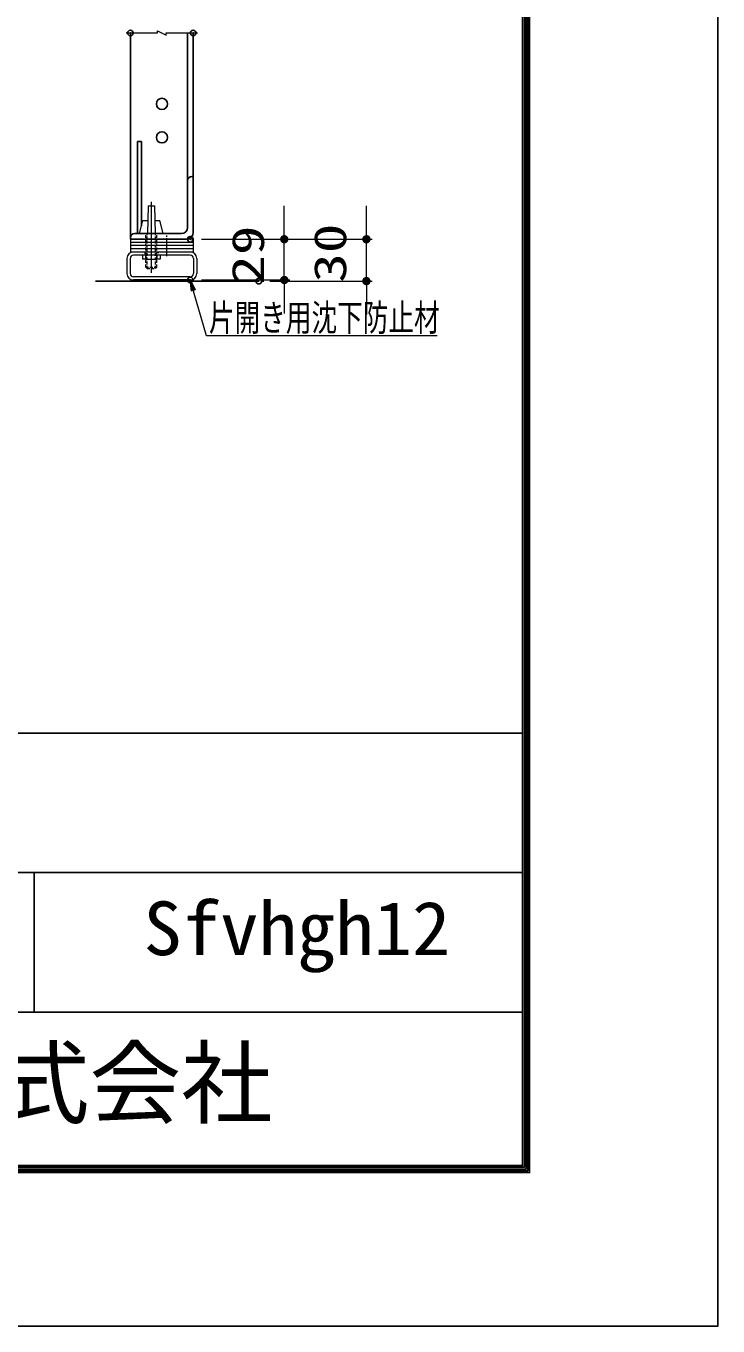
# Model space of a CAD drawing. Units: millimetres, scale not verified. Extents: x -5250 to 5250, y -3712 to 3712.
# Drawn here: x 4011 to 5250, y -3712 to -1383 of the extents above; entities that cross this region are included whole.
import ezdxf
from ezdxf.enums import TextEntityAlignment as Align

# ---------------------------------------------------------------- set-up
doc = ezdxf.new("R2010")
doc.units = ezdxf.units.MM
doc.header["$LTSCALE"] = 20
doc.header["$PDMODE"] = 32
doc.header["$PDSIZE"] = 10
for name, pattern in [('USER1', [50.8, 31.75, -6.35, 6.35, -6.35]), ('USER2', [0.375, 0.25, -0.125]), ('USER4', [1.125, 0.75, -0.125, 0.125, -0.125])]:
    doc.linetypes.add(name, pattern=pattern)
for name, color, linetype, lineweight in [('0-0_D-TTL', 7, 'Continuous', 25), ('0-2_D-STR-TXT', 7, 'Continuous', 13), ('0-3_D-STR1', 1, 'Continuous', 25), ('0-4_D-STR3', 3, 'Continuous', 13), ('0-5_D-BMK', 2, 'Continuous', 13), ('0-6_D-STR-DIM', 7, 'Continuous', 13), ('0-7_0', 7, 'Continuous', 25), ('0-9_D-BGD', 7, 'Continuous', 25)]:
    doc.layers.add(name, color=color, linetype=linetype, lineweight=lineweight)
doc.layers.add('0-1_D-TTL-TXT', color=7, linetype='Continuous')
doc.layers.add('0-8_Defpoints', color=7, linetype='Continuous')
doc.styles.add('ＭＳ ゴシック', font='')
doc.styles.get('ＭＳ ゴシック').set_extended_font_data('MS Gothic')

# ---------------------------------------------------------------- blocks, each defined once
blk = doc.blocks.new('_DotSmall')
at = {"layer": '0-7_0'}
for points in [[(0, 0), (-2.5, 0), (-2.48, 0.313)], [(0, 0), (-2.48, -0.313), (-2.5, 0)], [(0, 0), (-2.48, 0.313), (-2.421, 0.622)], [(0, 0), (-2.421, -0.622), (-2.48, -0.313)], [(0, 0), (-2.421, 0.622), (-2.324, 0.92)], [(0, 0), (-2.324, -0.92), (-2.421, -0.622)], [(0, 0), (-2.324, 0.92), (-2.191, 1.204)], [(0, 0), (-2.191, -1.204), (-2.324, -0.92)], [(0, 0), (-2.191, 1.204), (-2.023, 1.469)], [(0, 0), (-2.023, -1.469), (-2.191, -1.204)], [(0, 0), (-2.023, 1.469), (-1.822, 1.711)], [(0, 0), (-1.822, -1.711), (-2.023, -1.469)], [(0, 0), (-1.822, 1.711), (-1.594, 1.926)], [(0, 0), (-1.594, -1.926), (-1.822, -1.711)], [(0, 0), (-1.594, 1.926), (-1.34, 2.111)], [(0, 0), (-1.34, -2.111), (-1.594, -1.926)], [(0, 0), (-1.34, 2.111), (-1.064, 2.262)], [(0, 0), (-1.064, -2.262), (-1.34, -2.111)], [(0, 0), (-1.064, 2.262), (-0.773, 2.378)], [(0, 0), (-0.773, -2.378), (-1.064, -2.262)], [(0, 0), (-0.773, 2.378), (-0.468, 2.456)], [(0, 0), (-0.468, -2.456), (-0.773, -2.378)], [(0, 0), (-0.468, 2.456), (-0.157, 2.495)], [(0, 0), (-0.157, -2.495), (-0.468, -2.456)], [(0, 0), (-0.157, 2.495), (0.157, 2.495)], [(0, 0), (0.157, -2.495), (-0.157, -2.495)], [(0, 0), (0.157, 2.495), (0.468, 2.456)], [(0, 0), (0.468, 2.456), (0.773, 2.378)], [(0, 0), (0.773, 2.378), (1.064, 2.262)], [(0, 0), (1.064, 2.262), (1.34, 2.111)], [(0, 0), (1.34, 2.111), (1.594, 1.926)], [(0, 0), (1.594, 1.926), (1.822, 1.711)], [(0, 0), (1.822, 1.711), (2.023, 1.469)], [(0, 0), (2.023, 1.469), (2.191, 1.204)], [(0, 0), (2.191, 1.204), (2.324, 0.92)], [(0, 0), (2.324, 0.92), (2.421, 0.622)], [(0, 0), (2.421, 0.622), (2.48, 0.313)], [(0, 0), (2.48, 0.313), (2.5, 0)], [(0, 0), (0.468, -2.456), (0.157, -2.495)], [(0, 0), (0.773, -2.378), (0.468, -2.456)], [(0, 0), (1.064, -2.262), (0.773, -2.378)], [(0, 0), (1.34, -2.111), (1.064, -2.262)], [(0, 0), (1.594, -1.926), (1.34, -2.111)], [(0, 0), (1.822, -1.711), (1.594, -1.926)], [(0, 0), (2.023, -1.469), (1.822, -1.711)], [(0, 0), (2.191, -1.204), (2.023, -1.469)], [(0, 0), (2.324, -0.92), (2.191, -1.204)], [(0, 0), (2.421, -0.622), (2.324, -0.92)], [(0, 0), (2.48, -0.313), (2.421, -0.622)], [(0, 0), (2.5, 0), (2.48, -0.313)]]:
    blk.add_solid(points, dxfattribs=at)
blk = doc.blocks.new('_Open')
at = {"layer": '0-7_0'}
blk.add_line((-20, 3.33), (0, 0), dxfattribs=at)
blk.add_lwpolyline([(-20, -3.33), (0, 0), (-20, 0)], dxfattribs=at)

msp = doc.modelspace()

# ---------------------------------------------------------------- linework, layer by layer
at = {"layer": '0-0_D-TTL'}
for p, q in [((2650.16, -2650), (4900.16, -2650)), ((2650.16, -2900), (4900.16, -2900)), ((4025.16, -2900), (4025.16, -3150)), ((2650.16, -3150), (4900.16, -3150))]:
    msp.add_line(p, q, dxfattribs=at)
at = {"layer": '0-0_D-TTL', "color": 2}
msp.add_lwpolyline([(-5249.84, 3712.5), (5250.16, 3712.5), (5250.16, -3712.5), (-5249.84, -3712.5)], close=True, dxfattribs=at)
at = {"layer": '0-0_D-TTL'}
for points in [[(-4912.34, 3437.5), (4912.66, 3437.5), (4912.66, -3437.5), (-4912.34, -3437.5)], [(-4909.21, 3434.37), (4909.54, 3434.37), (4909.54, -3434.37), (-4909.21, -3434.37)], [(-4906.09, 3431.25), (4906.41, 3431.25), (4906.41, -3431.25), (-4906.09, -3431.25)], [(-4902.96, 3428.12), (4903.29, 3428.12), (4903.29, -3428.12), (-4902.96, -3428.12)], [(-4899.84, 3425), (4900.16, 3425), (4900.16, -3425), (-4899.84, -3425)]]:
    msp.add_lwpolyline(points, close=True, dxfattribs=at)
at = {"layer": '0-2_D-STR-TXT'}
msp.add_lwpolyline([(4747.18, -1938), (4333.69, -1938), (4307.7, -1847.73)], dxfattribs=at)
at = {"layer": '0-3_D-STR1'}
for p, q in [((4197.68, -1395.51), (4197.68, -1762.62)), ((4300.18, -1660.12), (4300.18, -1395.51)), ((4310.18, -1652.62), (4310.18, -1395.51)), ((4210.18, -1590.12), (4210.18, -1755.12)), ((4210.18, -1590.12), (4217.68, -1590.12)), ((4217.68, -1590.12), (4217.68, -1740.87)), ((4310.18, -1652.62), (4307.68, -1652.62)), ((4310.18, -1652.62), (4310.18, -1752.62)), ((4300.18, -1660.12), (4300.18, -1743.87)), ((4197.68, -1762.62), (4197.68, -1765.12)), ((4297.68, -1765.12), (4197.68, -1765.12)), ((4288.93, -1755.12), (4205.18, -1755.12))]:
    msp.add_line(p, q, dxfattribs=at)
for centre in [(4254.12, -1522.62), (4254.12, -1582.62)]:
    msp.add_circle(centre, 10, dxfattribs=at)
for centre, radius, start, end in [((4307.68, -1660.12), 7.5, 90, 180), ((4288.93, -1743.87), 11.25, 270, 0), ((4205.18, -1762.62), 7.5, 90, 180), ((4297.68, -1752.62), 12.5, 270, 0)]:
    msp.add_arc(centre, radius, start, end, dxfattribs=at)
at = {"layer": '0-4_D-STR3', "linetype": 'USER1'}
msp.add_line((4235.18, -1825.12), (4235.18, -1698.24), dxfattribs=at)
at = {"layer": '0-4_D-STR3'}
for p, q in [((4229.55, -1705.12), (4228.3, -1755.12)), ((4213.93, -1755.12), (4220.18, -1731.37)), ((4220.18, -1731.37), (4228.9, -1731.37)), ((4241.46, -1731.37), (4250.18, -1731.37)), ((4256.43, -1755.12), (4250.18, -1731.37)), ((4310.18, -1765.12), (4197.68, -1765.12)), ((4197.68, -1765.12), (4197.68, -1770.87)), ((4213.93, -1755.12), (4256.43, -1755.12)), ((4310.18, -1765.12), (4310.18, -1770.87)), ((4310.18, -1770.87), (4197.68, -1770.87)), ((4197.68, -1770.87), (4197.68, -1776.62)), ((4310.18, -1770.87), (4197.68, -1770.87)), ((4310.18, -1776.62), (4197.68, -1776.62)), ((4197.68, -1776.62), (4197.68, -1782.37)), ((4310.18, -1776.62), (4197.68, -1776.62)), ((4310.18, -1782.37), (4197.68, -1782.37)), ((4310.18, -1782.37), (4197.68, -1782.37)), ((4197.68, -1782.37), (4197.68, -1788.12)), ((4310.18, -1788.12), (4197.68, -1788.12)), ((4304.93, -1788.12), (4202.93, -1788.12)), ((4310.18, -1770.87), (4310.18, -1776.62)), ((4310.18, -1776.62), (4310.18, -1782.37)), ((4310.18, -1782.37), (4310.18, -1788.12)), ((4191.43, -1799.62), (4191.43, -1826.62)), ((4197.18, -1799.62), (4197.18, -1826.62)), ((4304.93, -1793.87), (4202.93, -1793.87)), ((4219.43, -1794.37), (4219.43, -1800.62)), ((4225.18, -1800.62), (4219.43, -1800.62)), ((4225.18, -1793.87), (4225.18, -1800.62)), ((4225.18, -1800.62), (4245.18, -1800.62)), ((4245.18, -1793.87), (4245.18, -1800.62)), ((4250.93, -1800.62), (4245.18, -1800.62)), ((4250.93, -1794.37), (4250.93, -1800.62)), ((4310.68, -1799.62), (4310.68, -1826.62)), ((4316.43, -1799.62), (4316.43, -1826.62)), ((4304.93, -1832.37), (4202.93, -1832.37)), ((4304.93, -1838.12), (4202.93, -1838.12))]:
    msp.add_line(p, q, dxfattribs=at)
at = {"layer": '0-4_D-STR3', "linetype": 'USER2'}
for p, q in [((4225.18, -1815.12), (4225.18, -1755.12)), ((4227.68, -1817.62), (4227.68, -1755.12)), ((4242.68, -1817.62), (4242.68, -1755.12)), ((4245.18, -1815.12), (4245.18, -1755.12)), ((4225.18, -1815.12), (4245.18, -1815.12)), ((4227.68, -1817.62), (4225.18, -1815.12)), ((4242.68, -1817.62), (4245.18, -1815.12)), ((4227.68, -1817.62), (4242.68, -1817.62))]:
    msp.add_line(p, q, dxfattribs=at)
at = {"layer": '0-4_D-STR3', "linetype": 'USER4'}
for p, q in [((4262.68, -1778.37), (4262.68, -1757.62)), ((4262.68, -1784.12), (4262.68, -1763.37)), ((4262.68, -1789.87), (4262.68, -1769.12)), ((4262.68, -1795.62), (4262.68, -1774.87))]:
    msp.add_line(p, q, dxfattribs=at)
at = {"layer": '0-4_D-STR3'}
msp.add_lwpolyline([(4229.55, -1705.12), (4240.8, -1705.12), (4242.05, -1755.12)], dxfattribs=at)
for centre, radius, start, end in [((4202.93, -1799.62), 11.5, 90, 180), ((4304.93, -1799.62), 11.5, 0, 90), ((4202.93, -1799.62), 5.75, 90, 180), ((4218.93, -1794.37), 0.5, 0, 90), ((4251.43, -1794.37), 0.5, 90, 180), ((4304.93, -1799.62), 5.75, 0, 90), ((4202.93, -1826.62), 11.5, 180, 270), ((4202.93, -1826.62), 5.75, 180, 270), ((4304.93, -1826.62), 11.5, 270, 0), ((4304.93, -1826.62), 5.75, 270, 0)]:
    msp.add_arc(centre, radius, start, end, dxfattribs=at)
at = {"layer": '0-4_D-STR3', "linetype": 'USER2'}
for centre, start, end in [((4219.43, -1793.87), 0, 90), ((4250.93, -1793.87), 90, 180)]:
    msp.add_arc(centre, 5.75, start, end, dxfattribs=at)
at = {"layer": '0-5_D-BMK'}
for p, q in [((4190.09, -1395.51), (4246.43, -1395.51)), ((4246.43, -1391.76), (4261.43, -1399.26)), ((4246.43, -1395.51), (4246.43, -1391.76)), ((4261.43, -1395.51), (4317.91, -1395.51)), ((4261.43, -1399.26), (4261.43, -1395.51))]:
    msp.add_line(p, q, dxfattribs=at)
at = {"layer": '0-6_D-STR-DIM'}
for p, q in [((4473.27, -1765.12), (4473.27, -1705.12)), ((4620.44, -1765.12), (4620.44, -1705.12)), ((4324.93, -1765.12), (4630.44, -1765.12)), ((4324.93, -1765.12), (4483.27, -1765.12)), ((4473.27, -1838.12), (4473.27, -1765.12)), ((4620.44, -1840.12), (4620.44, -1765.12)), ((4324.93, -1838.12), (4483.27, -1838.12)), ((4447.61, -1840.12), (4630.44, -1840.12)), ((4473.27, -1838.12), (4473.27, -1898.12)), ((4620.44, -1840.12), (4620.44, -1900.12))]:
    msp.add_line(p, q, dxfattribs=at)
at = {"layer": '0-8_Defpoints'}
for p in [(4197.68, -1395.51), (4310.18, -1395.51), (4304.93, -1765.12), (4473.27, -1765.12), (4620.44, -1765.12), (4304.93, -1838.12), (4427.61, -1840.12)]:
    msp.add_point(p, dxfattribs=at)
at = {"layer": '0-9_D-BGD'}
msp.add_line((4135.43, -1840.12), (4427.61, -1840.12), dxfattribs=at)

# ---------------------------------------------------------------- block references
at = {"layer": '0-2_D-STR-TXT', "rotation": 106.06623}
msp.add_blockref('_Open', (4304.93, -1838.12), dxfattribs=at)
at = {"layer": '0-6_D-STR-DIM', "xscale": 3, "yscale": 3}
for p, rotation in [((4473.27, -1765.12), 270), ((4620.44, -1765.12), 270), ((4473.27, -1838.12), 90), ((4620.44, -1840.12), 90)]:
    msp.add_blockref('_DotSmall', p, dxfattribs=dict(at, rotation=rotation))

# ---------------------------------------------------------------- texts
at = {"layer": '0-1_D-TTL-TXT', "style": 'ＭＳ ゴシック', "width": 1.05}
msp.add_text('Sfvhgh12', height=96.21, dxfattribs=at).set_placement((4220.99, -3076.84), align=Align.BOTTOM_LEFT)
at = {"layer": '0-1_D-TTL-TXT', "style": 'ＭＳ ゴシック'}
msp.add_text('JFE 建材株式会社', height=120.3, dxfattribs=at).set_placement((3140.64, -3373.13), align=Align.BOTTOM_LEFT)
at = {"layer": '0-2_D-STR-TXT', "style": 'ＭＳ ゴシック', "width": 0.7}
msp.add_text('片開き用沈下防止材', height=48.09, dxfattribs=at).set_placement((4338.34, -1944.03), align=Align.BOTTOM_LEFT)
at = {"layer": '0-6_D-STR-DIM', "style": 'ＭＳ ゴシック', "width": 1.35}
for s, p in [('29', (4454.37, -1846.62)), ('30', (4601.54, -1843.12))]:
    msp.add_text(s, height=57.77, rotation=90, dxfattribs=at).set_placement(p, align=Align.BOTTOM_LEFT)

doc.saveas('drawing.dxf')
